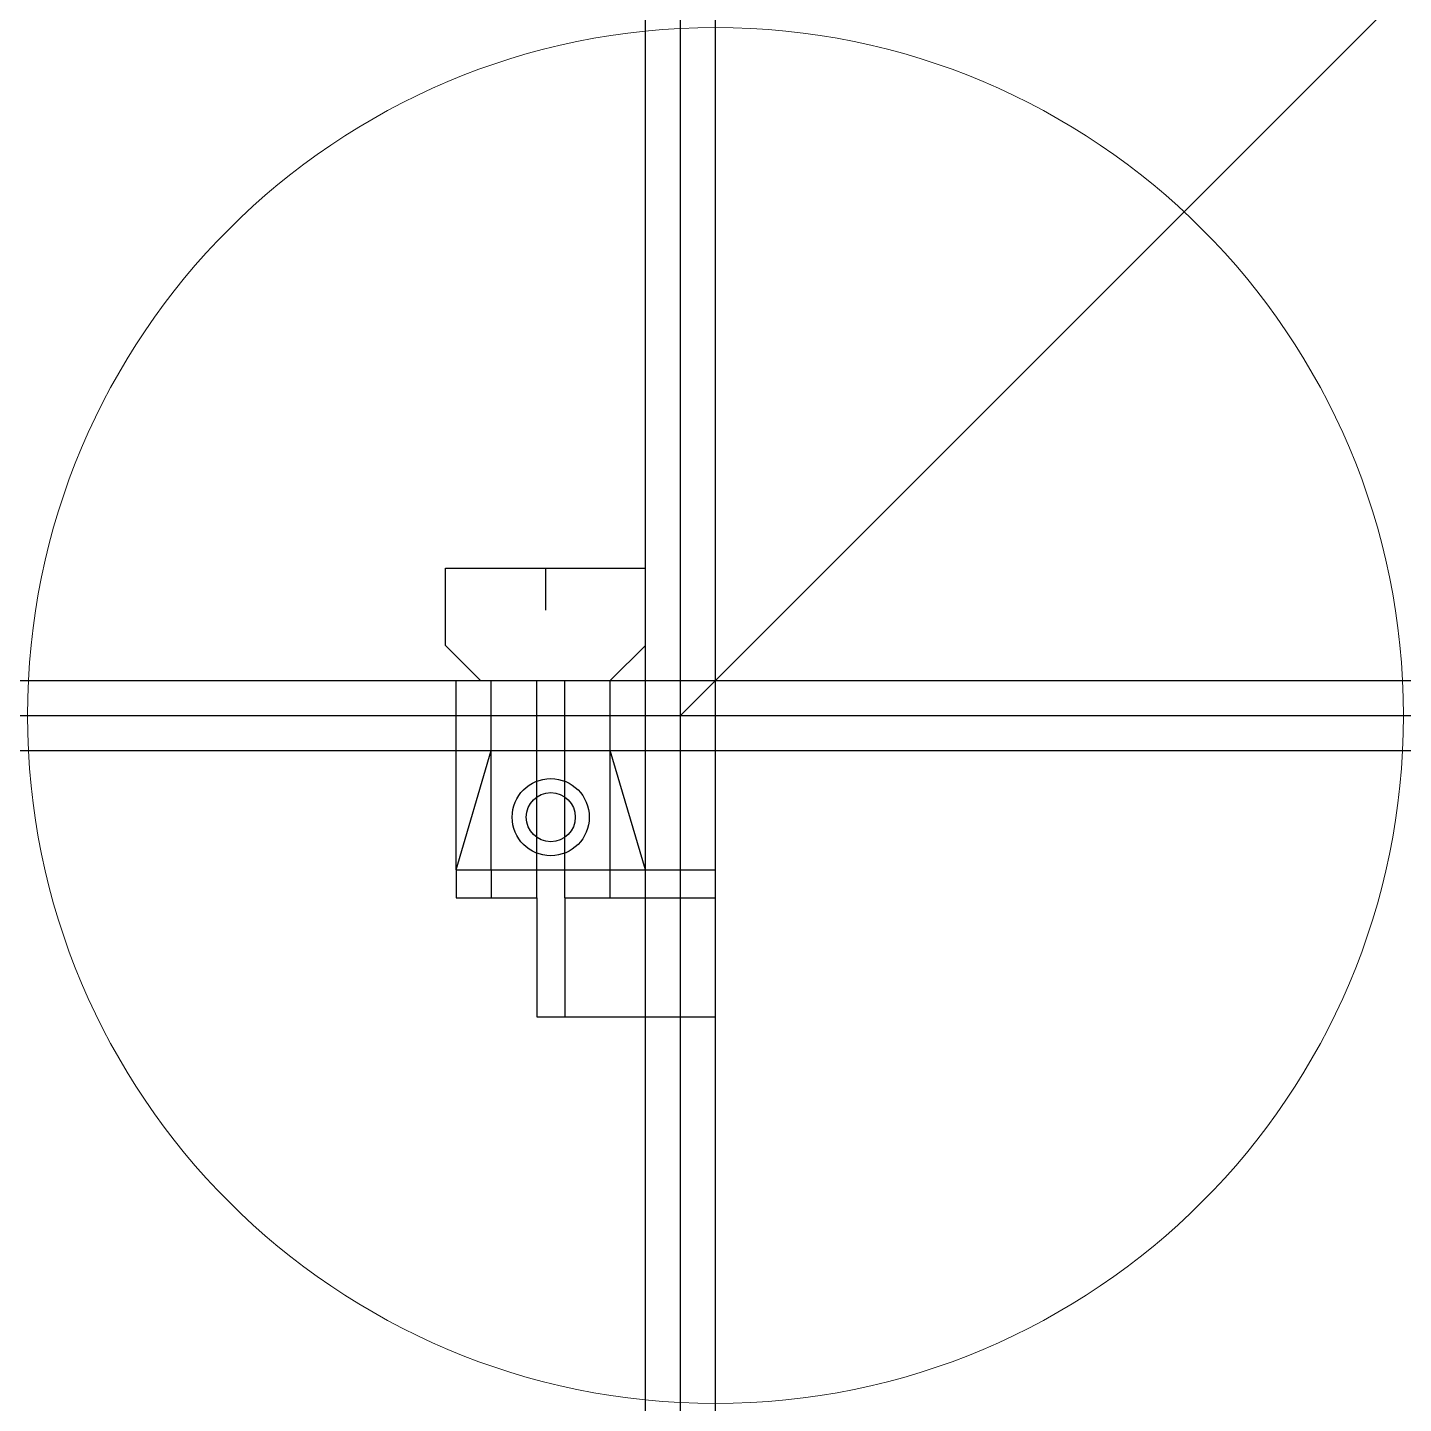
# Model space of a CAD drawing. Header units: millimetres. Extents: x 1469 to 7799, y 1414 to 1806.
# Drawn here: x 4558.3 to 4950.8, y 1413.8 to 1806.3 of the extents above; entities that cross this region are included whole.
import ezdxf

# ---------------------------------------------------------------- set-up
doc = ezdxf.new("R2010")
doc.units = ezdxf.units.MM
doc.layers.add('dimension', color=210, linetype='Continuous', lineweight=15)
doc.layers.add('drawing', color=7, linetype='Continuous')
doc.layers.add('porjection line', color=130, linetype='Continuous', transparency=0.8)
doc.layers.add('ref line', color=10, linetype='Continuous', transparency=0.8)

msp = doc.modelspace()

# ---------------------------------------------------------------- linework, layer by layer
at = {"layer": 'dimension'}
msp.add_circle((4754.58203, 1610.04556), 196.25285, dxfattribs=at)
at = {"layer": 'drawing'}
for p, q in [((4677.58203, 1652.04556), (4734.58203, 1652.04556)), ((4677.58203, 1630.04556), (4677.58203, 1652.04556)), ((4706.08203, 1652.04556), (4706.08203, 1640.0606)), ((4734.58203, 1630.04556), (4734.58203, 1652.04556)), ((4687.58203, 1620.04556), (4677.58203, 1630.04556)), ((4724.58203, 1620.04556), (4734.58203, 1630.04556)), ((4690.58203, 1620.04556), (4724.58203, 1620.04556)), ((4680.58203, 1566.04556), (4690.58203, 1600.04556)), ((4690.58203, 1600.04556), (4724.58203, 1600.04556)), ((4734.58203, 1566.04556), (4724.58203, 1600.04556)), ((4680.58203, 1566.04556), (4734.58203, 1566.04556)), ((4680.58203, 1566.04556), (4680.58203, 1558.04556)), ((4690.58203, 1566.04556), (4690.58203, 1558.04556)), ((4724.58203, 1558.04556), (4724.58203, 1566.04556)), ((4734.58203, 1558.04556), (4734.58203, 1566.04556)), ((4680.58203, 1558.04556), (4703.58203, 1558.04556)), ((4703.58203, 1558.04556), (4703.58203, 1524.04556)), ((4711.58203, 1558.04556), (4734.58203, 1558.04556)), ((4711.58203, 1558.04556), (4711.58203, 1524.04556)), ((4703.58203, 1524.04556), (4711.58203, 1524.04556))]:
    msp.add_line(p, q, dxfattribs=at)
for radius in [11, 7]:
    msp.add_circle((4707.58203, 1581.04556), radius, dxfattribs=at)
at = {"layer": 'porjection line'}
for p, direction in [((4734.58203, 1610.04556), (0, 1)), ((4744.58203, 1610.04556), (0, 1)), ((4754.58203, 1610.04556), (0, 1)), ((1567.67266, 1620.04556), (1, 0)), ((1567.67266, 1610.04556), (1, 0)), ((1567.67266, 1600.04556), (1, 0))]:
    msp.add_xline(p, direction, dxfattribs=at)
msp.add_ray((4744.58203, 1610.04556), (0.707106781, 0.707106781), dxfattribs=at)
at = {"layer": 'ref line'}
for p, q in [((4680.58203, 1566.04556), (4680.58203, 1620.04556)), ((4690.58203, 1566.04556), (4690.58203, 1620.04556)), ((4703.58203, 1558.04556), (4703.58203, 1620.04556)), ((4711.58203, 1558.04556), (4711.58203, 1620.04556)), ((4724.58203, 1566.04556), (4724.58203, 1620.04556)), ((4734.58203, 1566.04556), (4754.58203, 1566.04556)), ((4734.58203, 1558.04556), (4754.58203, 1558.04556)), ((4711.58203, 1524.04556), (4754.58203, 1524.04556))]:
    msp.add_line(p, q, dxfattribs=at)

doc.saveas('drawing.dxf')
